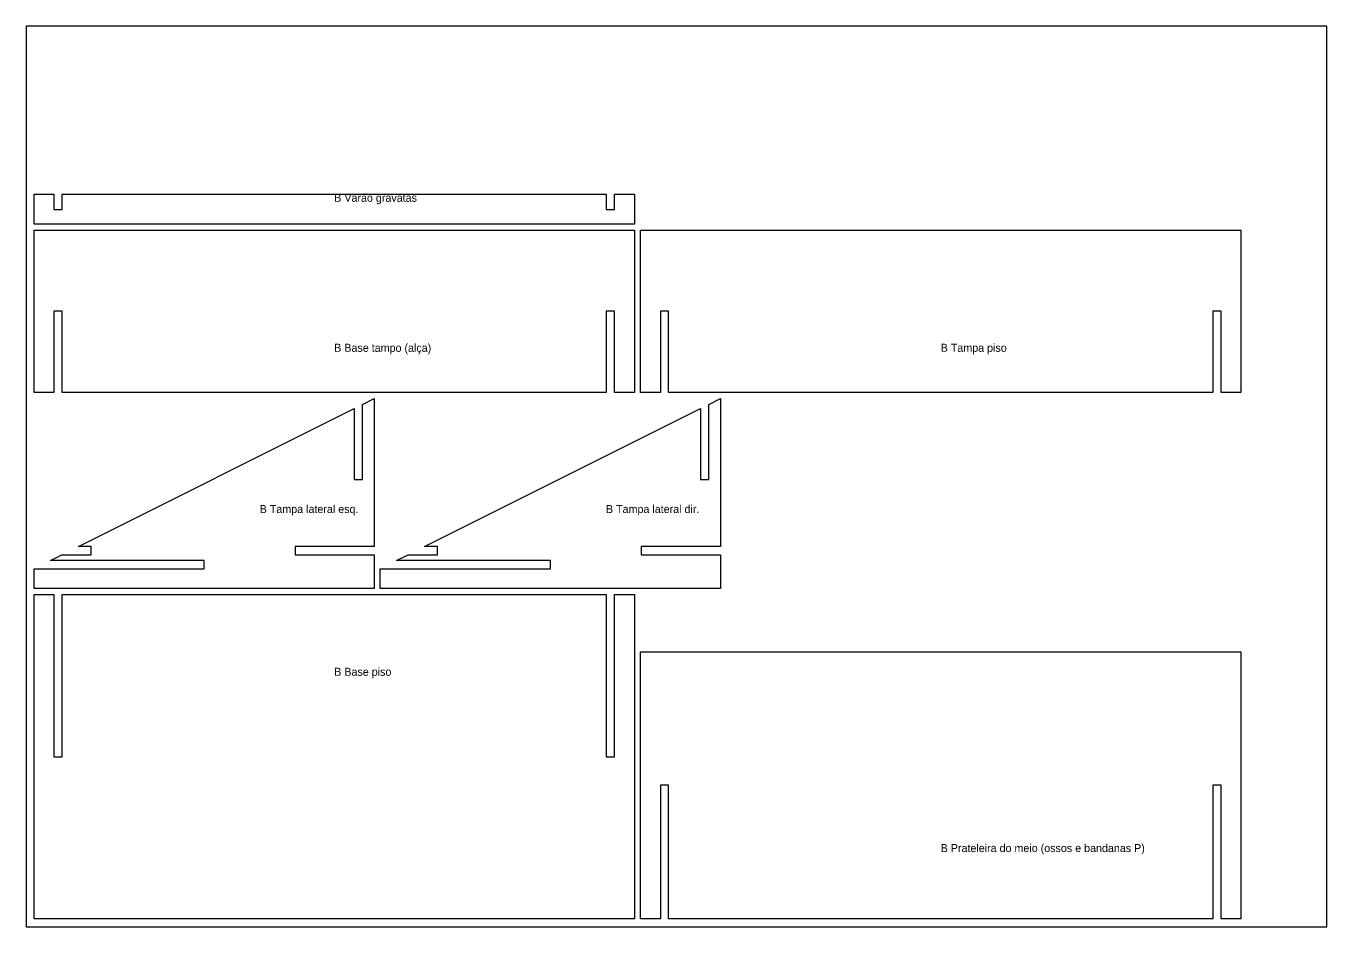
# Model space of a CAD drawing. Header units: millimetres. Extents: x 0 to 2750, y 0 to 900.
# Drawn here: x 1450 to 2750, y 0 to 900 of the extents above; entities that cross this region are included whole.
import ezdxf

# ---------------------------------------------------------------- set-up
doc = ezdxf.new("R2010")
doc.units = ezdxf.units.MM
for name, color, linetype in [('CORTE_EXTERNO', 1, 'Continuous'), ('ETIQUETAS_NAO_CORTAR', 8, 'Continuous'), ('MESA_NAO_CORTAR', 8, 'Continuous')]:
    doc.layers.add(name, color=color, linetype=linetype)

msp = doc.modelspace()

# ---------------------------------------------------------------- linework, layer by layer
at = {"layer": 'CORTE_EXTERNO'}
for points in [[(2058, 702), (1458, 702), (1458, 732), (1477.85, 732), (1477.85, 716.85), (1486.15, 716.85), (1486.15, 732), (2029.85, 732), (2029.85, 716.85), (2038.15, 716.85), (2038.15, 732), (2058, 732), (2058, 702)], [(1458, 696), (2058, 696), (2058, 534), (2038.15, 534), (2038.15, 615.15), (2029.85, 615.15), (2029.85, 534), (1486.15, 534), (1486.15, 615.15), (1477.85, 615.15), (1477.85, 534), (1458, 534), (1458, 696)], [(2064, 696), (2664, 696), (2664, 534), (2644.15, 534), (2644.15, 615.15), (2635.85, 615.15), (2635.85, 534), (2092.15, 534), (2092.15, 615.15), (2083.85, 615.15), (2083.85, 534), (2064, 534), (2064, 696)], [(1458, 357.85), (1628.15, 357.85), (1628.15, 366.15), (1474.3, 366.15), (1485.7, 371.85), (1515.15, 371.85), (1515.15, 380.15), (1502.3, 380.15), (1777.85, 517.925), (1777.85, 446.85), (1786.15, 446.85), (1786.15, 522.075), (1798, 528), (1798, 380.15), (1718.85, 380.15), (1718.85, 371.85), (1798, 371.85), (1798, 338), (1458, 338), (1458, 357.85)], [(1804, 357.85), (1974.15, 357.85), (1974.15, 366.15), (1820.3, 366.15), (1831.7, 371.85), (1861.15, 371.85), (1861.15, 380.15), (1848.3, 380.15), (2123.85, 517.925), (2123.85, 446.85), (2132.15, 446.85), (2132.15, 522.075), (2144, 528), (2144, 380.15), (2064.85, 380.15), (2064.85, 371.85), (2144, 371.85), (2144, 338), (1804, 338), (1804, 357.85)], [(2058, 8), (1458, 8), (1458, 332), (1477.85, 332), (1477.85, 169.85), (1486.15, 169.85), (1486.15, 332), (2029.85, 332), (2029.85, 169.85), (2038.15, 169.85), (2038.15, 332), (2058, 332), (2058, 8)], [(2064, 275), (2664, 275), (2664, 8), (2644.15, 8), (2644.15, 141.65), (2635.85, 141.65), (2635.85, 8), (2092.15, 8), (2092.15, 141.65), (2083.85, 141.65), (2083.85, 8), (2064, 8), (2064, 275)]]:
    msp.add_lwpolyline(points, close=True, dxfattribs=at)
at = {"layer": 'MESA_NAO_CORTAR'}
msp.add_lwpolyline([(1450, 0), (2750, 0), (2750, 900), (1450, 900)], close=True, dxfattribs=at)

# ---------------------------------------------------------------- texts
at = {"layer": 'ETIQUETAS_NAO_CORTAR'}
for s, p in [('B Varão gravatas', (1758, 724.425)), ('B Base tampo (alça)', (1758, 574.575)), ('B Tampa piso', (2364, 574.575)), ('B Tampa lateral esq.', (1683.5, 413.5)), ('B Tampa lateral dir.', (2029.5, 413.5)), ('B Base piso', (1758, 250.925)), ('B Prateleira do meio (ossos e bandanas P)', (2364, 74.825))]:
    msp.add_text(s, height=8, dxfattribs=at).set_placement(p)

doc.saveas('drawing.dxf')
